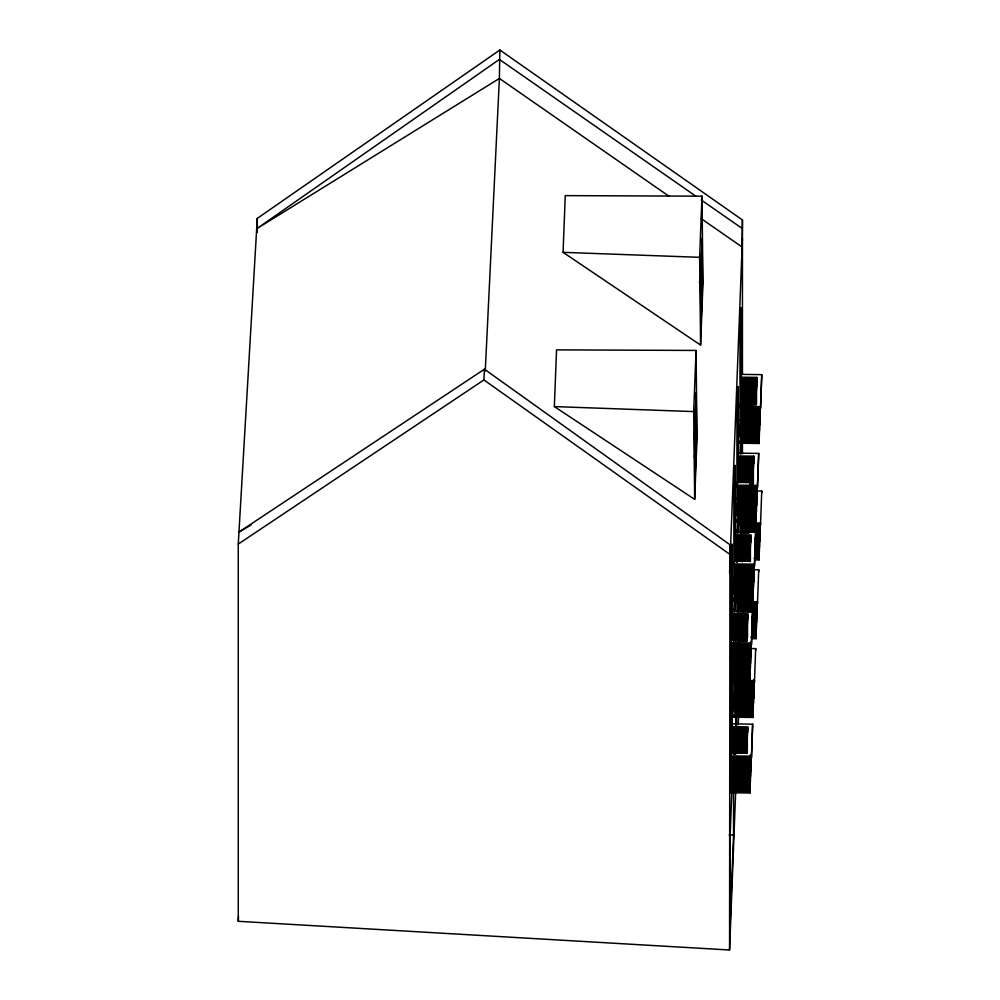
<?xml version="1.0" encoding="UTF-8"?>
<svg xmlns="http://www.w3.org/2000/svg" width="1000" height="1000" viewBox="0 0 1000 1000"><rect width="100%" height="100%" fill="white"/><g stroke="black" fill="none" stroke-linecap="round" stroke-linejoin="round"><path stroke-width="1.5" d="M694.538 436.413L696.125 394.65M554.362 406.587L556.538 349.875L696.05 350.438L697.013 438.188L694.663 499.35L554.362 406.587L693.7 411.587L694.663 499.35M563.075 252.338L565.262 195.625L701.988 196.175L702.95 283.925L700.6 345.087L563.075 252.338L699.638 257.325L700.6 345.087M693.7 411.587L696.05 350.438M699.638 257.325L701.988 196.175M742.438 374.212L742.438 219.975L499.862 50L257.288 218.4L238.263 544.075L238.263 921.3L729.575 950L729.938 544.712L484.438 369.2L238.962 532.062L251.025 524.987M701.237 218.65L742.113 247.037L742.438 219.975M729.575 572.788L742.438 238.6M731.025 573.962L732.038 547.663M734.05 495.188L735.062 468.888M737.087 416.413L738.1 390.112M740.113 337.638L741.125 311.325M730.913 644.538L731.025 639.888L746.675 640.088L747.688 613.7L732.075 613.5L732.188 610.7L752.65 610.962L751.413 644.8L730.913 644.538L730.913 642.688L751.413 642.95M736.975 486.987L737.087 482.337L752.738 482.537L753.75 456.15L738.138 455.95L738.25 453.15L758.713 453.413L757.475 487.25L736.975 486.987L736.975 485.138L757.475 485.4L758.713 453.413M731.538 656.2L731.012 673.238L731.012 571.175L732.05 544.087L732.038 640.337M734.575 577.425L734.038 594.45L734.038 492.4L735.088 465.312L735.062 561.562M738.1 485.875L737.075 515.675L737.075 413.625L738.112 386.538L738.1 482.775M741.125 407.088L740.1 436.9L740.1 334.85L741.15 307.762L741.15 405.175M751.112 649.075L750.738 647.95L750 679.8L730.95 679.55L731.762 656.762M754.15 570.3L753.763 569.175L753.025 601.025L733.975 600.775L734.8 577.987M757.188 491.525L756.8 490.4L756.062 522.238L737.013 522L738.175 490.163L740.138 490.188L740.1 491.312L739.663 486.625M760.212 412.75L759.825 411.625L759.087 443.462L740.037 443.225L741.213 411.388L743.175 411.413L743.125 412.525L742.7 378.2M731.025 690.387L731.475 675.562M731.875 665.025L732.05 660.512L732.05 665.15M734.05 611.613L734.5 596.788M734.912 586.25L735.088 581.737L735.088 586.375M737.087 532.837L737.475 519.513M737.887 508.975L738.112 502.962M740.113 454.062L740.512 440.737M741.025 430.6L741.15 424.188M732.113 647.712L734.075 647.738L734.025 648.863L733.65 647.738M735.138 568.938L737.1 568.962L737.062 570.087L736.675 568.962M739.663 491.3L739.712 490.188M742.7 412.525L742.738 411.4M747.712 732.588L747.7 726.9L732.087 726.7L732.2 723.9L752.663 724.163L751.425 757.987L730.925 757.725L731.038 753.088L746.688 753.288M734.05 679.388L733.95 682.188L754.45 682.45L755.675 648.612L749.837 648.538M752.862 569.763L758.713 569.837L757.475 603.675L736.975 603.413L737.087 600.612M737.225 565.4L737.175 599.288L737.175 564.963M738.812 568.987L738.35 570.1L738.388 568.975L742.237 569.025L742.188 570.15L741.762 565.462M740.113 521.838L740.013 524.637L760.512 524.9L761.737 491.062L755.9 490.988M741.85 490.213L741.375 491.325L741.425 490.2L746.975 490.275L746.925 491.4L746.5 486.712M743.288 407.85L743.25 441.737L743.125 378.212M735.312 644.2L735.312 648.875L735.788 647.763M737.65 565.413L737.613 599.288L737.613 564.963M743.713 407.85L743.675 441.737L743.675 407.413M744.412 407.863L744.412 412.55L744.875 411.438M731.025 786.15L731.538 772.625M734.05 707.375L734.575 693.85M737.087 628.6L737.613 615.075M737.775 610.812L738.1 602.3M740.113 549.825L740.638 536.287M740.8 532.038L741.075 524.938M751.137 762.275L750.75 761.15L750.013 792.987L730.962 792.75L731.663 772.975M754.15 686.725L753.763 685.6L753.025 717.45L733.975 717.2L734.625 695.825M737.763 614.05L737.013 638.425L747.262 638.55M738 611.112L738.112 601.925M740.738 536.775L740.037 559.65L750.3 559.775M741.038 532.337L741.15 526.237M741.425 529.212L741.6 524.575M737.487 647.788L737.025 648.9L737.062 647.775M740.525 569.012L740.05 570.125L740.1 569M743.55 490.225L743.088 491.35L743.125 490.225M746.587 411.45L746.112 412.575L746.162 411.45M735.763 686.112L735.95 681.462L735.9 715.7L735.475 681.363M738.775 608L738.5 602.587L738.5 611.95M731.812 792.025L729.963 840.212L729.963 928.3L733.55 835.037L733.55 791.762M733.012 760.938L733.138 757.837M733.312 753.175L733.55 746.95M732.125 760.913L734.087 760.938L734.05 762.05L733.662 760.925M735.138 685.362L737.1 685.387L737.062 686.513L736.675 685.387M738.175 608.112L738.175 606.587L740.138 606.613L740.1 607.737L739.712 606.613M741.213 527.812L743.175 527.837L743.125 528.95L742.738 527.825M741.963 558.138L741.538 536.3M735.35 647.763L739.2 647.8L739.163 648.925L738.775 647.8M741.762 570.15L741.8 565.9M745.263 490.25L744.788 491.362L744.837 490.25M748.3 411.475L747.825 412.587L747.862 378.713M744.1 486.675L744.062 520.562L744.062 486.238M735.8 760.95L735.325 762.075L735.375 760.95L739.212 761L739.175 762.113L738.75 757.438M737.225 681.825L737.175 715.713L737.175 681.388M743.288 536.763L743.25 558.162L743.25 536.312M737.65 681.838L737.613 715.713L737.613 681.388M738.35 681.85L738.35 686.525L738.812 685.413M740.638 636.938L740.25 613.975M741.85 606.638L741.375 607.75L741.375 603.062M743.675 558.162L743.713 536.763M744.412 524.288L744.412 528.975L744.875 527.863M736.2 762.163L736.375 757.625M736.55 753.088L736.663 728.225M739.137 685.713L739.312 681.175M739.312 644.25L739.275 678.125L739.275 643.8M743.938 569.05L743.475 570.163L743.512 569.05L749.062 569.113L749.025 570.237L748.6 565.55M745.387 486.688L745.337 520.575L745.337 486.25M746.5 491.388L746.55 490.275M744.45 411.425L750 411.5L749.963 412.612L749.575 411.488M736.338 761.587L736.513 757.05M739.275 685.15L739.388 682.125M741 640.188L741.112 637.15M739.75 644.25L739.7 678.138L739.7 643.812M740.438 644.262L740.438 648.938L740.913 647.825M729.575 950L735.612 793.012M736.812 761.925L736.988 757.262M737.475 744.825L738.125 727.725M738.25 724.625L738.55 716.85M739.75 685.763L739.925 681.1M741.175 648.462L741.363 643.8M741.475 640.688L741.6 637.575M737.5 760.975L737.038 762.087L737.075 760.975M740.525 685.438L740.05 686.55L740.1 685.425M743.55 606.663L743.088 607.775L743.125 606.65M746.587 527.875L746.112 529L746.162 527.875M742.613 647.85L742.15 648.962L742.188 647.85M745.65 569.075L745.175 570.188L745.225 569.062M751.625 486.775L752.05 491.463L752.1 490.337L748.675 490.3L748.213 491.413L748.25 490.288M738.75 762.113L738.787 760.987M738.388 685.4L742.237 685.45L742.188 686.575L741.8 680.763M745.263 606.675L744.788 607.788L744.837 606.675M748.3 527.9L747.825 529.012L747.862 524.775M738.05 757.425L738.012 791.3L738.012 756.975M744.062 636.987L743.675 614.012M744.325 647.875L743.85 648.988L743.9 644.75M745.763 565.513L745.725 599.4L745.725 565.075M747.362 569.1L746.888 570.212L746.925 569.087M750.387 490.325L749.925 491.438L749.963 487.188M751.825 407.962L751.787 441.838L751.675 378.312M753.425 411.538L752.95 412.663L753 411.538M746.2 565.513L746.15 599.4L746.15 565.075M752.262 407.962L752.212 441.85L751.787 407.525M739.338 757.438L739.287 791.325L739.287 757M740.925 761.025L740.45 762.138L740.5 761.012L746.05 761.087L746 762.2L745.575 757.525M745.387 615.6L745.337 637L745.337 615.163M741.425 606.625L746.975 606.7L746.925 607.825L746.55 606.7M744.45 527.85L750 527.925L749.963 529.05L749.575 527.913M743.938 685.475L743.475 686.587L743.512 680.788M740.487 647.825L746.038 647.887L745.987 649.013L745.612 647.887M748.6 570.237L748.637 569.113M751.625 491.45L751.675 490.337M751.237 407.95L751.237 412.638L751.712 411.525L755.125 411.562L755.088 412.688L754.7 411.562M754.45 566.025L755.675 532.188L735.212 531.925L735.113 534.725L750.725 534.925L749.712 561.312L734.05 561.112L733.95 565.763L754.45 566.025L755.675 534.038M756.787 377.375L755.775 403.762L740.113 403.562L740.013 408.212L760.512 408.475L761.737 376.488L761.737 374.637L741.275 374.375L741.175 377.175L756.787 377.375L756.8 386.188M742.638 761.038L742.163 762.163L742.2 761.038M746.737 640.387L747.688 613.7M749.762 561.613L750.725 536.775L735.113 536.575M752.8 482.837L753.75 458L738.138 457.8M755.825 404.062L756.787 379.225L741.175 379.025M745.65 685.5L745.175 686.612L745.225 685.487M754.663 524.425L755.088 529.113L755.125 527.987L751.712 527.95L751.237 529.062L751.287 527.938M737.013 636.9L747.475 637.025L747.087 635.9M748.213 603.15L748.213 607.837L748.675 606.725L752.1 606.763L752.05 607.888L751.625 603.2M752.212 486.775L752.175 520.662L752.175 486.337M750.775 569.138L750.3 570.25L750.35 569.138M753.812 490.363L753.337 491.475L753.375 490.363M752.638 486.788L752.6 520.675L752.6 486.35M744.338 761.062L743.875 762.175L743.913 757.938M745.763 681.938L745.725 715.825L745.65 680.812M747.362 685.525L746.888 686.637L746.925 685.512M750.387 606.75L749.925 607.863L749.963 603.612M753.425 527.962L752.95 529.087L753 527.962M746.2 681.938L746.15 715.825L746.15 681.5M747.862 644.35L747.812 678.238L747.812 643.913M753.925 486.8L753.888 520.688L753.888 486.362M748.462 667.763L748.475 643.812M751.263 595.025L753.175 595.6L753.2 565.413M751.425 590.638L751.488 565.575M756.375 485.913L756.213 516.825L754.287 516.25M757.325 437.475L759.237 438.05M757.487 433.075L757.475 407.113M748.288 644.075L748.25 678.238L748.25 643.925M745.575 762.2L745.625 761.075M743.512 685.475L749.062 685.537L749.025 686.663L748.637 685.537M751.625 607.875L751.675 606.763M754.663 529.1L754.7 527.987M746.75 753.575L747.7 726.9M749.712 677.738L750.125 666.875M750.487 657.562L750.725 651.35M752.738 598.962L753.162 588.1M753.512 578.787L753.75 572.575M755.775 520.188L756.125 510.875M756.488 501.562L756.787 493.8M760.512 408.475L761.737 374.637M751.413 644.8L752.65 612.812M747.763 761.112L747.288 762.225L747.325 761.1M756.838 528.013L756.363 529.125L756.413 528M746.6 757.525L746.55 791.413L746.55 757.087M755.675 557.2L755.638 558.312L755.638 523.987M747.875 757.55L747.837 791.425L747.837 757.1M753.925 603.225L753.888 637.112L753.888 602.788M750.263 756.737L750.163 787.575L748.238 787M748.487 780.4L748.487 757M751.263 711.462L753.175 712.025L753.175 680.825M751.425 707.062L751.4 681.087M756.287 602.975L756.213 633.25L754.262 633.225L756.225 632.7M757.487 549.5L757.487 524.538M751.425 757.987L752.663 724.163M759.262 524.288L759.05 558.362L753.925 558.3M751.663 638.612L756.062 638.675L756.8 606.825L757.188 607.95M754.7 559.837L759.087 559.888L759.825 528.05L760.212 529.175M238.263 544.075L483.913 379.938L484.438 369.2M499.862 50L499.4 78.438L485.262 371.112M238.263 921.3L238.525 916.625M701.3 282.7L702.537 282.7L700.95 326.413L700.438 281.312M695.337 436.962L696.612 436.962L695.013 480.675L694.513 435.575L696.137 392.587L696.65 437.675M700.05 260.663L701.3 260.663L701.75 303.712L700.5 303.7M700.025 261.388L701.263 261.388M699.237 282.137L700.475 282.15L702.075 238.325L702.588 283.412M694.087 414.925L695.362 414.925L695.812 457.975L694.538 457.962L694.5 454.938M694.062 415.65L695.337 415.65M740.013 406.362L760.512 406.625M757.337 407.587L757.337 441.912L757.3 406.825M739.35 420.312L740.625 420.325L740.638 407.512M740.037 441.688L759.087 441.938M736.312 499.087L737.588 499.1L737.613 486.287M744.1 519.438L743.625 520.55L743.625 486.225M745.387 519.45L745.763 520.588L745.763 486.262M753.925 519.562L754.312 520.688L754.438 485.887M756.062 519.587L755.588 520.712L755.588 486.388M737.013 520.475L756.062 520.712M740.013 522.788L760.512 523.05L760.512 524.9M759.262 553.925L757.3 554.45L759.237 554.475M759.087 557.238L758.625 558.362L758.625 524.038M740.037 558.112L750.5 558.25M733.95 563.913L754.45 564.175M733.288 577.863L734.562 577.875L734.562 565.525M753.025 598.375L752.562 599.487L752.562 565.163M733.975 599.25L753.025 599.487M740.212 602.612L740.638 611.975M753.763 607.913L753.337 603.225M744.287 614.663L743.85 641.188M732.075 615.35L747.688 615.55M736.312 615.513L737.588 615.525M745.387 635.887L745.763 637.013L745.763 615.163M753.925 635.988L754.312 637.112L754.312 602.788M750.888 637.075L756.062 637.137L755.588 602.812M735.212 648.35L746.912 648.5M747.7 649.038L747.275 644.35M730.25 656.637L731.525 656.65L731.525 644.3M750.163 673.838L748.2 674.362L750.15 674.388L750.225 644.1M750 677.15L749.525 678.263L749.525 643.938M750 678.263L730.95 678.025L730.95 679.55M733.95 680.337L754.45 680.6L754.45 682.45M751.275 681.562L751.275 715.888L751.237 680.8M733.288 694.287L734.562 694.3L734.562 681.95M733.975 715.675L753.025 715.913L752.987 681.587L753.025 717.45M732.087 728.538L747.7 728.737M735.387 750.037L736.663 750.062M751.425 756.15L730.925 755.888L730.925 757.725M730.25 773.062L731.525 773.075L731.525 757.638M738.05 790.188L737.575 791.3L737.575 756.975M739.338 790.2L739.712 791.325L739.712 757M746.6 790.3L746.125 791.413L746.125 757.087M747.875 790.312L748.263 791.438L748.263 757.113M750.013 790.337L749.538 791.45L749.538 757.125M730.962 791.213L750.013 791.462M729.062 834.975L733.55 835.037M669.3 196.462L499.4 78.438L256.675 228.762L499.4 59.413L696.125 196.388M701.237 199.95L742.113 228.412M483.913 379.938L729.575 554.15M700.975 253.988L701.237 279.812M700.212 280.775L700.275 284.05M695.025 409.762L695.212 427.9M761.737 491.062L761.737 492.912M760.25 406.95L760.25 413.162M760.212 524.5L760.25 529.587M760.025 406.788L759.938 419.913M760 523.763L759.938 536.337M759.825 406.95L759.75 424.862M759.75 524.125L759.75 541.287M759.663 406.775L759.513 430.913M759.575 523.837L759.513 547.337M759.412 407.137L759.325 435.85M759.325 524.2L759.325 552.275M759.237 406.85L759.087 443.462M759.05 524.038L759.087 559.888M758.713 569.837L758.713 571.688M757.475 485.4L757.475 487.25M757.475 603.675L757.475 601.825L736.975 601.562L736.975 603.413M757.225 485.725L757.225 491.938M757.337 524.012L757.337 558.337L756.912 524.012M757.225 602.15L757.225 608.362M757.075 486.488L757.05 494.837M757.05 601.9L757.05 611.263M756.8 501.438L756.8 485.838L756.625 505.838M756.988 601.987L756.8 617.863M756.8 408.025L756.8 412.713L756.363 408.025M756.8 524.45L756.8 529.138M756.625 622.263L756.625 601.975L756.4 628.312M756.413 378.812L756.413 403.775M756.55 486.188L756.4 511.887M756.363 378.375L756.363 404.9M756.363 524.45L756.363 529.125M756.012 486.388L756.062 522.238M756.012 602.812L756.062 638.675M755.675 648.612L755.675 650.462M755.2 523.987L755.25 532.225M755.2 538.025L755.2 558.312M755.088 378.363L755.088 404.888M755.125 406.887L755.088 412.688M755.088 524.425L755.088 529.113M754.663 378.35L754.663 404.875M754.7 406.875L754.663 412.675M754.287 486.613L754.262 516.8M754.15 564.062L754.188 570.712M754.287 603.038L754.262 633.225M754.15 680.487L754.188 687.138M753.925 523.975L753.962 532.212M754.025 564.25L753.938 575.812M753.938 679.762L753.938 692.237M753.75 456.15L753.763 463.4M753.85 563.975L753.688 582.413M753.875 679.85L753.688 698.838M753.5 523.962L753.538 532.212M753.625 563.775L753.512 586.812M753.512 679.837L753.512 703.238M753.375 378.338L753.375 404.862M753.425 406.863L753.375 412.663M753.337 457.15L753.375 484.113M753.337 486.8L753.337 491.475M753.375 524.412L753.375 529.087M753.288 564.775L753.263 593.413M753.35 681.112L753.263 709.837M752.95 378.338L752.95 404.85M753 406.863L752.95 412.663M752.95 524.4L752.95 529.087M752.987 565.163L753.025 601.025M752.638 603.212L752.6 637.1L752.6 602.775M752.262 524.388L752.262 532.188M752.212 603.2L752.212 611M752.05 457.137L752.1 484.1M752.212 523.95L752.212 531.75M752.175 602.762L752.175 612.125M752.175 616.8L752.175 637.087M751.825 524.388L751.825 532.188M751.625 457.125L751.675 484.1M751.787 523.95L751.787 531.75M751.237 378.312L751.287 405.275M751.237 524.375L751.237 529.062M751.338 564.75L751.275 599.462L750.85 565.138M751.175 754.912L751.175 762.688M751.012 642.487L750.987 652.387M751.025 755.675L751 765.588M750.888 486.325L750.888 520.65L750.462 486.312M750.888 602.75L750.888 612.112M750.9 642.113L750.825 656.787M750.938 754.75L750.775 771.637M750.725 534.925L750.738 542.175M750.738 565.575L750.738 570.262M750.738 641.825L750.562 663.388M750.738 682L750.738 686.688L750.3 682M750.575 754.737L750.575 776.575M750.5 407.5L750.5 441.825L749.963 378.3M750.35 457.113L750.387 484.075M750.5 523.925L750.55 532.175M750.35 536.375L750.35 561.337M750.462 602.737L750.462 612.1M750.5 643.188L750.4 667.788M750.512 754.825L750.35 782.625M750.3 535.925L750.3 560.887M750.3 565.575L750.3 570.25M749.963 457.55L749.963 484.075M750.075 523.925L750.125 532.163M750.075 536.4L750.075 558.25M749.95 643.938L750 679.8M749.963 757.138L750.013 792.987M749.925 457.113L749.925 483.638M749.925 486.75L749.925 491.438M749.925 603.175L749.925 607.863M749.538 378.288L749.538 412.612M749.538 524.362L749.538 529.038M749.562 565.125L749.562 599.45L749.137 565.112M749.188 486.3L749.188 520.625L748.75 486.3M749.188 602.725L749.188 612.087M749.025 535.913L749.062 561.312M749.025 565.562L749.025 570.237M749.062 680.863L749.025 686.663M748.8 407.475L748.8 441.8L748.3 378.713M748.675 457.537L748.675 482.5M748.8 523.9L748.8 533.263M748.8 536.388L748.8 558.225L748.375 536.388M748.75 602.725L748.75 612.087M748.637 457.088L748.637 482.05M748.637 486.737L748.637 491.413M748.6 535.913L748.637 561.312M748.637 603.162L748.637 607.837M748.637 680.85L748.6 686.663M748.375 523.9L748.375 533.263M748.25 378.275L748.25 404.8M748.25 407.912L748.25 412.6M748.213 457.088L748.25 482.488M748.213 486.725L748.213 491.413M748.25 524.338L748.25 529.025M748.238 757.35L748.213 787.55M747.862 565.1L747.862 599.425L747.438 565.087M747.825 378.263L747.825 404.787M747.825 407.912L747.825 412.587M747.825 524.338L747.825 529.012M747.7 616.275L747.7 619.388M747.475 486.275L747.475 520.6L747.05 486.275M747.513 603.15L747.475 612.062M747.475 615.188L747.475 637.025M747.312 535.887L747.362 561.3M747.312 565.538L747.312 570.212M747.312 615.15L747.275 641.225M747.362 680.837L747.312 686.637M747.288 727.9L747.325 753.3M747.288 757.537L747.288 762.225M747.087 407.463L747.087 441.788L746.663 407.45M747.087 523.888L747.087 533.25M747.087 536.362L747.087 558.212L746.663 536.362M747.087 603.138L747.05 612.062M747.05 615.175L747.05 637.025M746.925 457.075L746.975 482.475M746.925 486.712L746.925 491.4M746.888 535.887L746.925 561.287M746.888 565.525L746.888 570.212M746.925 603.138L746.925 607.825M746.925 680.837L746.888 686.637M746.663 523.875L746.663 533.237M746.55 378.25L746.55 412.575M746.5 457.062L746.55 482.463M746.55 524.325L746.55 529M746.5 603.138L746.5 607.812M746.538 643.9L746.538 678.225L746.112 643.888M746.112 378.25L746.112 412.575M746.112 524.312L746.112 529M746.038 615.125L745.987 641.213M746 727.875L746.05 753.288M745.812 603.125L745.763 612.038M745.6 535.862L745.65 561.275M745.612 615.125L745.562 641.213M745.562 644.325L745.562 649.013M745.575 727.875L745.625 753.275M745.375 407.438L745.375 441.763L744.95 407.425M745.375 523.862L745.375 533.225M745.375 536.337L745.375 558.188L744.95 536.337M745.387 603.112L745.387 610.913M745.225 457.05L745.263 482.45M745.175 535.862L745.225 561.263M745.175 565.513L745.175 570.188M745.225 603.112L745.337 612.038M745.225 680.812L745.175 686.612M744.95 523.862L744.95 533.212M744.837 378.225L744.837 412.55M744.788 457.038L744.837 482.45M744.788 486.688L744.788 491.362M744.837 524.3L744.837 528.975M744.788 603.112L744.788 607.788M744.825 643.875L744.825 678.2L744.4 643.875M744.837 757.062L744.837 791.388L744.412 757.062M744.412 378.225L744.45 405.188M744.438 565.05L744.438 599.375L744.013 565.05M744.325 615.112L744.325 640.075M744.438 681.475L744.438 715.8L743.938 680.8M744.338 728.3L744.338 753.263M744.1 603.1L744.1 610.9M744.1 614.025L744.287 641.188M744.287 644.312L744.287 648.988M744.3 727.862L744.3 752.825M744.3 757.5L744.3 762.188M743.9 535.85L743.938 561.25M744.062 612.025L743.625 602.65L743.625 612.013M743.9 615.1L743.9 640.062M743.913 728.3L743.913 753.263M743.713 524.275L743.713 532.087M743.85 644.3L743.85 648.988M743.875 727.85L743.875 752.812M743.875 757.5L743.875 762.175M743.512 457.025L743.55 482.425M743.675 523.837L743.675 533.2M743.475 535.837L743.512 561.25M743.475 565.487L743.475 570.163M743.288 524.275L743.288 532.075M743.088 457.025L743.125 482.425M743.088 486.662L743.088 491.35M743.25 523.837L743.25 533.2M743.125 601.975L743.088 607.775M743.125 643.85L743.125 678.175L742.688 643.85M743.138 757.05L743.138 791.375L742.712 757.038M742.7 524.275L742.7 528.95M742.738 565.037L742.738 599.362L742.288 564.987M742.738 681.462L742.738 715.788L742.237 680.775M742.438 378.888L742.438 403.825M742.438 406.95L742.438 411.625M742.438 442.8L742.438 453.713M742.438 456.825L742.438 481.763M742.438 486.438L742.438 491.112M742.438 523.85L742.438 528.525M742.438 601.788L742.438 608.025M742.575 641.162L742.15 614.637L742.15 641.162M742.575 644.287L742.575 648.975M742.588 727.837L742.638 753.238M742.588 757.487L742.588 762.163M742.35 486.213L742.35 520.538L741.925 486.213M742.288 524.763L742.288 527.85M742.237 536.263L742.288 561.9M742.288 602.137L742.35 612M742.387 614L742.35 636.962L741.963 614M742.188 535.825L742.188 560.788M742.188 565.462L742.188 570.15M742.15 644.287L742.15 648.962M742.188 681.9L742.188 686.575M742.163 727.837L742.2 753.238M742.163 757.475L742.163 762.163M741.963 407.388L741.963 441.712L741.538 407.388M741.8 457L741.85 482.413M741.963 523.812L741.963 533.175M741.8 536.263L741.8 561.225M741.85 601.95L741.925 612M741.762 535.825L741.762 560.788M741.762 681.888L741.762 686.575M741.425 457.438L741.425 482.4M741.538 523.812L741.538 533.175M741.413 643.838L741.413 678.15L740.987 643.825M741.425 757.025L741.425 791.35L741 757.013M741.375 457L741.375 481.962M741.375 486.637L741.375 491.325M741.15 425.725L741.125 430.85M741.15 442.738L741.125 454.012M741.025 565.013L741.025 599.338L740.6 565M741.025 681.438L741.025 715.763L740.6 681.425M740.863 641.15L740.438 614.612L740.438 641.137M740.863 644.262L740.863 648.95M740.875 727.812L740.925 753.225M740.875 757.463L740.875 762.138M740.638 324.1L740.625 404.875M740.638 442.075L740.625 453.35M740.625 457.975L740.625 482.688M740.638 486.188L740.638 520.513L740.212 486.188M740.638 523.938L740.638 533.2M740.688 613.975L740.713 640.088M740.475 535.8L740.525 561.213M740.475 565.45L740.475 570.125M740.525 680.75L740.475 686.55M740.45 727.812L740.5 753.213M740.45 757.45L740.45 762.138M740.138 457.425L740.138 482.388M740.138 601.938L740.212 611.975M740.05 441.562L740.037 443.225M740.1 456.987L740.1 482.2M740.113 486.5L740.1 491.312M740.1 520.85L740.1 533.225M740.05 535.8L740.1 561.2M740.05 565.438L740.05 570.125M740.1 603.05L740.1 607.737M740.1 680.75L740.05 686.55M739.663 456.975L739.712 482.375M739.712 601.925L739.663 607.725M739.312 564.987L739.312 599.312L738.888 564.987M739.438 601.725L739.438 607.962M739.45 637.175L739.438 640.713M739.312 681.413L739.312 715.738L738.962 680.9M739.163 641.125L738.725 614.6L738.725 641.125M739.175 727.788L739.212 753.2M738.925 486.175L738.925 520.5L738.5 486.163M738.925 602.6L738.925 611.95M738.975 613.95L738.925 636.925L738.55 613.95M738.962 637.238L738.95 640.788M738.95 643.9L738.95 648.587M738.775 535.775L738.812 561.188M738.775 565.425L738.775 570.1M738.725 644.237L738.725 648.925M738.812 680.725L738.775 686.525M738.75 727.788L738.787 753.188M738.475 637.587L738.475 640.7M738.475 643.825L738.475 648.5M738.35 535.775L738.388 561.175M738.35 565.425L738.35 570.1M738.462 620.975L738.462 624.075M738.462 638.038L738.462 641.137M738.462 644.237L738.462 648.9M738.112 504.5L738.112 509.15M738.112 521.512L738.1 532.788M737.987 643.787L737.987 678.112L737.562 643.787M737.663 637.188L737.675 640.763M737.675 643.888L737.675 648.562M737.613 402.887L737.613 483.2M737.613 520.85L737.613 533.212M737.588 536.75L737.588 561.462M737.613 602.712L737.613 611.975M737.45 641.1L737.025 614.575L737.025 641.1M737.463 727.775L737.5 753.175M737.013 520.337L737.013 522M737.075 530.05L737.075 533.138M737.062 535.763L737.087 562.188M737.087 600.8L737.075 612M737.025 644.212L737.025 648.9M737.038 727.763L737.075 753.175M737.038 757.412L737.038 762.087M736.637 535.75L736.637 562.275M736.637 565.4L736.637 570.075M736.663 681.438L736.637 686.5M736.663 715.75L736.663 725.1M736.287 643.763L736.287 678.088L735.863 643.763M736.2 681.075L736.188 686.188M736.188 715.812L736.188 725.175M736.2 727.85L736.188 753.238M736.3 756.963L736.3 791.287L735.875 756.95M735.9 564.95L735.9 599.275L735.475 564.938M735.788 615L735.788 639.963M735.8 728.188L735.8 753.15M735.738 641.075L735.312 614.55L735.312 641.075M735.738 644.2L735.738 648.888M735.7 715.738L735.7 725.088M735.75 727.75L735.75 754.275M735.75 757.387L735.75 762.075M735.35 614.987L735.35 639.95M735.375 728.188L735.375 753.15M735.325 727.75L735.325 754.262M735.325 757.387L735.325 762.075M735.088 600.288L735.062 611.562M734.575 481.662L734.575 561.975M734.562 600.087L734.575 611.987M734.562 613.987L734.562 640.25M734.575 643.737L734.575 678.062L734.15 643.737M734.587 756.938L734.587 791.263L734.163 756.925M733.988 599.113L733.975 600.775M734.038 608.825L734.038 611.912M734.025 641.062L733.6 614.525L733.6 641.05M734.05 644.05L734.038 649.025M734.05 679.575L734.038 710.875M733.988 715.537L733.975 717.2M734.05 727.725L734.05 754.25M734.05 757.375L734.05 762.05M733.6 644.175L733.6 648.85M733.612 727.725L733.612 754.25M733.612 757.362L733.612 762.05M732.862 643.725L732.862 678.05L732.487 644.163M732.887 756.912L732.887 791.237L732.45 756.912M732.05 679.062L732.038 753.675M731.538 560.438L731.525 641.213M731.525 678.863L731.538 754.087M731.012 687.6L731.012 789.663M730.962 791.087L730.962 792.75M729.938 544.712L729.938 563.337M257.288 218.4L257.288 232.425M740.825 644.75L740.713 647.788L740.713 644.7M753.538 440.75L753.5 441.863L753.5 407.537L753.925 441.875L753.538 440.75M755.25 440.763L755.2 441.887L755.2 407.562L755.638 441.887L755.25 440.763M747.475 714.725L747.438 715.837L747.438 681.513L747.862 715.85L747.475 714.725M749.188 714.75L749.137 715.863L749.137 681.538L749.562 715.875L749.188 714.75"/></g></svg>
